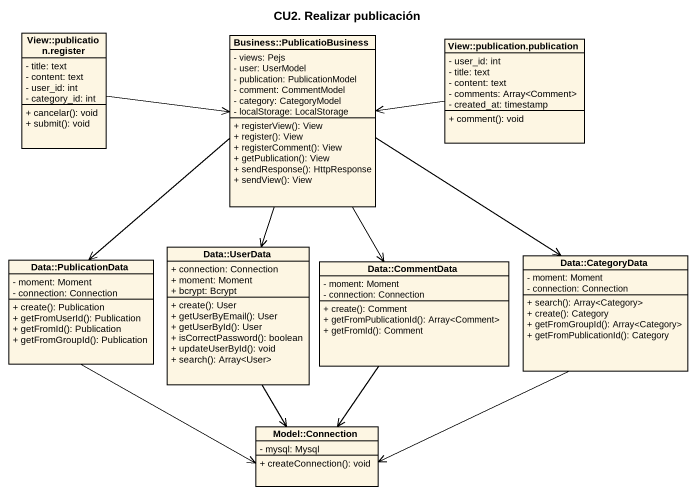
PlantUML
@startuml
title CU2. Realizar publicación
hide circle
hide empty members
skinparam classAttributeIconSize 0
class "View::publication.register" as View_publication_register {
  - title: text
  - content: text
  - user_id: int
  - category_id: int
  + cancelar(): void
  + submit(): void
}
class "Business::PublicatioBusiness" as Business_PublicatioBusiness {
  - views: Pejs
  - user: UserModel
  - publication: PublicationModel
  - comment: CommentModel
  - category: CategoryModel
  - localStorage: LocalStorage
  + registerView(): View
  + register(): View
  + registerComment(): View
  + getPublication(): View
  + sendResponse(): HttpResponse
  + sendView(): View
}
class "View::publication.publication" as View_publication_publication {
  - user_id: int
  - title: text
  - content: text
  - comments: Array<Comment>
  - created_at: timestamp
  + comment(): void
}
class "Data::PublicationData" as Data_PublicationData {
  - moment: Moment
  - connection: Connection
  + create(): Publication
  + getFromUserId(): Publication
  + getFromId(): Publication
  + getFromGroupId(): Publication
}
class "Data::UserData" as Data_UserData {
  + connection: Connection
  + moment: Moment
  + bcrypt: Bcrypt
  + create(): User
  + getUserByEmail(): User
  + getUserById(): User
  + isCorrectPassword(): boolean
  + updateUserById(): void
  + search(): Array<User>
}
class "Data::CommentData" as Data_CommentData {
  - moment: Moment
  - connection: Connection
  + create(): Comment
  + getFromPublicationId(): Array<Comment>
  + getFromId(): Comment
}
class "Data::CategoryData" as Data_CategoryData {
  - moment: Moment
  - connection: Connection
  + search(): Array<Category>
  + create(): Category
  + getFromGroupId(): Array<Category>
  + getFromPublicationId(): Category
}
class "Model::Connection" as Model_Connection {
  - mysql: Mysql
  + createConnection(): void
}
View_publication_register -right-> Business_PublicatioBusiness
Business_PublicatioBusiness --> Data_PublicationData
Business_PublicatioBusiness --> Data_UserData
Business_PublicatioBusiness --> Data_CommentData
Business_PublicatioBusiness --> Data_CategoryData
View_publication_publication -left-> Business_PublicatioBusiness
Data_PublicationData --> Model_Connection
Data_UserData --> Model_Connection
Data_CommentData --> Model_Connection
Data_CategoryData -left-> Model_Connection
@enduml
